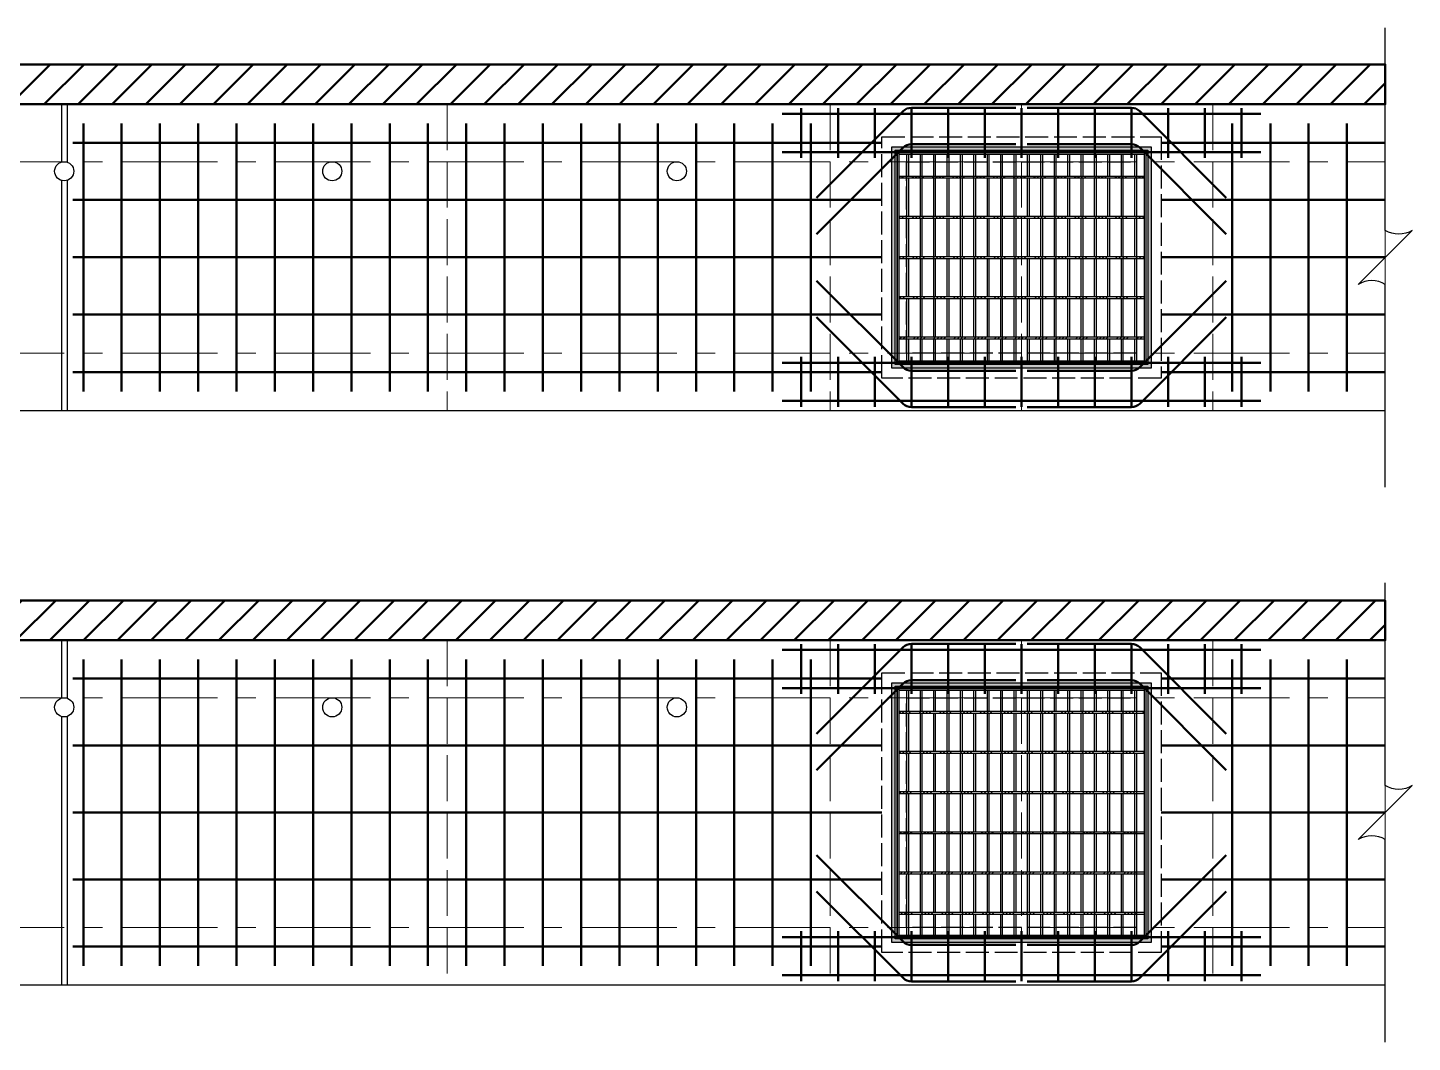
# Model space of a CAD drawing. Extents: x -4891 to 4829, y -5666 to -3242.
# Drawn here: x 1997.3 to 2358.9, y -4103.5 to -3838.5 of the extents above; entities that cross this region are included whole.
import ezdxf

# ---------------------------------------------------------------- set-up
doc = ezdxf.new("R2010")
doc.units = 0
doc.header["$MEASUREMENT"] = 0
doc.linetypes.add('ACAD_ISO02W100', pattern=[15, 12, -3])
doc.linetypes.add('CENTERX2', pattern=[4, 2.5, -0.5, 0.5, -0.5])
for name, color, linetype, lineweight in [('一、1.基本-圖框', 7, 'Continuous', 20), ('一、3.基本-變更', 1, 'Continuous', 50), ('二、1.繪圖-既有設施', 8, 'Continuous', 20), ('二、2.繪圖-施作項目', 181, 'Continuous', 30), ('二、5.繪圖-鋼筋', 60, 'Continuous', 50), ('二、6.繪圖-其他施作項目', 35, 'Continuous', 30)]:
    doc.layers.add(name, color=color, linetype=linetype, lineweight=lineweight)
doc.layers.add('一、4.基本-隱藏', color=9, linetype='ACAD_ISO02W100', lineweight=20, plot=False)
doc.layers.add('三、3.文字-註解文字', color=2, linetype='Continuous')
pattern_1 = [(45, (936.5, -3689.8314), (-2.65165, 2.65165), []), (45, (937.384, -3689.8314), (-2.65165, 2.65165), []), (45, (938.2678, -3689.8314), (-2.65165, 2.65165), []), (45, (939.1517, -3689.8314), (-2.65165, 2.65165), [])]
pattern_2 = [(45, (821.5, -3829.8314), (-2.65165, 2.65165), []), (45, (822.384, -3829.8314), (-2.65165, 2.65165), []), (45, (823.2678, -3829.8314), (-2.65165, 2.65165), []), (45, (824.1517, -3829.8314), (-2.65165, 2.65165), [])]

msp = doc.modelspace()

# ---------------------------------------------------------------- hatches: boundary and pattern name
at = {"layer": '一、3.基本-變更', "linetype": 'Continuous'}
h = msp.add_hatch(dxfattribs=at)
h.set_pattern_fill('ANSI31', color=256, scale=50)
h.paths.add_polyline_path([(2351.861, -3848.099), (1661.861, -3848.099), (1661.861, -3858.486), (2351.861, -3858.486)])
h = msp.add_hatch(dxfattribs=at)
h.set_pattern_fill('ANSI31', color=256, scale=50)
h.paths.add_polyline_path([(2351.861, -3988.099), (1661.861, -3988.099), (1661.861, -3998.486), (2351.861, -3998.486)])
at = {"layer": '二、6.繪圖-其他施作項目'}
h = msp.add_hatch(color=256, dxfattribs=at)
h.dxf.hatch_style = 1
h.paths.add_polyline_path([(2222.961, -3927.386), (2290.761, -3927.386), (2290.761, -3869.586), (2222.961, -3869.586)])
h.paths.add_polyline_path([(2223.861, -3870.486), (2289.861, -3870.486), (2289.861, -3926.486), (2223.861, -3926.486)], flags=16)
h = msp.add_hatch(dxfattribs=at)
h.set_pattern_fill('ANSI34', color=256, scale=5)
h.set_pattern_definition(pattern_1)
h.paths.add_polyline_path([(2288.861, -3877.236), (2224.861, -3877.236), (2224.861, -3877.736), (2288.861, -3877.736)])
h = msp.add_hatch(dxfattribs=at)
h.set_pattern_fill('ANSI34', color=256, scale=5)
h.set_pattern_definition(pattern_1)
h.paths.add_polyline_path([(2288.861, -3887.736), (2224.861, -3887.736), (2224.861, -3888.236), (2288.861, -3888.236)])
h = msp.add_hatch(dxfattribs=at)
h.set_pattern_fill('ANSI34', color=256, scale=5)
h.set_pattern_definition(pattern_1)
h.paths.add_polyline_path([(2288.861, -3898.236), (2224.861, -3898.236), (2224.861, -3898.736), (2288.861, -3898.736)])
h = msp.add_hatch(dxfattribs=at)
h.set_pattern_fill('ANSI34', color=256, scale=5)
h.set_pattern_definition(pattern_1)
h.paths.add_polyline_path([(2288.861, -3908.736), (2224.861, -3908.736), (2224.861, -3909.236), (2288.861, -3909.236)])
h = msp.add_hatch(dxfattribs=at)
h.set_pattern_fill('ANSI34', color=256, scale=5)
h.set_pattern_definition(pattern_1)
h.paths.add_polyline_path([(2288.861, -3919.236), (2224.861, -3919.236), (2224.861, -3919.736), (2288.861, -3919.736)])
h = msp.add_hatch(color=256, dxfattribs=at)
h.dxf.hatch_style = 1
h.paths.add_polyline_path([(2222.961, -4077.386), (2290.761, -4077.386), (2290.761, -4009.586), (2222.961, -4009.586)])
h.paths.add_polyline_path([(2223.861, -4010.486), (2289.861, -4010.486), (2289.861, -4076.486), (2223.861, -4076.486)], flags=16)
h = msp.add_hatch(dxfattribs=at)
h.set_pattern_fill('ANSI34', color=256, scale=5)
h.set_pattern_definition(pattern_2)
h.paths.add_polyline_path([(2288.861, -4016.986), (2224.861, -4016.986), (2224.861, -4017.486), (2288.861, -4017.486)])
h = msp.add_hatch(dxfattribs=at)
h.set_pattern_fill('ANSI34', color=256, scale=5)
h.set_pattern_definition(pattern_2)
h.paths.add_polyline_path([(2288.861, -4027.486), (2224.861, -4027.486), (2224.861, -4027.986), (2288.861, -4027.986)])
h = msp.add_hatch(dxfattribs=at)
h.set_pattern_fill('ANSI34', color=256, scale=5)
h.set_pattern_definition(pattern_2)
h.paths.add_polyline_path([(2288.861, -4037.986), (2224.861, -4037.986), (2224.861, -4038.486), (2288.861, -4038.486)])
h = msp.add_hatch(dxfattribs=at)
h.set_pattern_fill('ANSI34', color=256, scale=5)
h.set_pattern_definition(pattern_2)
h.paths.add_polyline_path([(2288.861, -4048.486), (2224.861, -4048.486), (2224.861, -4048.986), (2288.861, -4048.986)])
h = msp.add_hatch(dxfattribs=at)
h.set_pattern_fill('ANSI34', color=256, scale=5)
h.set_pattern_definition(pattern_2)
h.paths.add_polyline_path([(2288.861, -4058.986), (2224.861, -4058.986), (2224.861, -4059.486), (2288.861, -4059.486)])
h = msp.add_hatch(dxfattribs=at)
h.set_pattern_fill('ANSI34', color=256, scale=5)
h.set_pattern_definition(pattern_2)
h.paths.add_polyline_path([(2288.861, -4069.486), (2224.861, -4069.486), (2224.861, -4069.986), (2288.861, -4069.986)])

# ---------------------------------------------------------------- linework, layer by layer
at = {"layer": '一、1.基本-圖框', "linetype": 'Continuous'}
for points in [[(2351.861, -3848.099), (1661.861, -3848.099), (1661.861, -3938.486), (2351.861, -3938.486)], [(2351.861, -3988.099), (1661.861, -3988.099), (1661.861, -4088.486), (2351.861, -4088.486)]]:
    msp.add_lwpolyline(points, close=True, dxfattribs=at)
at = {"layer": '一、3.基本-變更', "linetype": 'Continuous'}
for points in [[(1661.861, -3858.486), (2351.861, -3858.486), (2351.861, -3848.099), (1661.861, -3848.099)], [(1661.861, -3998.486), (2351.861, -3998.486), (2351.861, -3988.099), (1661.861, -3988.099)]]:
    msp.add_lwpolyline(points, close=True, dxfattribs=at)
at = {"layer": '一、4.基本-隱藏'}
for points in [[(2106.861, -3858.486), (2106.861, -3938.486)], [(2206.861, -3858.486), (2206.861, -3938.486)], [(2256.861, -3858.486), (2256.861, -3938.486)], [(2306.861, -3858.486), (2306.861, -3938.486)], [(2106.861, -3998.486), (2106.861, -4088.486)], [(2206.861, -3998.486), (2206.861, -4088.486)], [(2256.861, -3998.486), (2256.861, -4088.486)], [(2306.861, -3998.486), (2306.861, -4088.486)]]:
    msp.add_lwpolyline(points, dxfattribs=at)
at = {"layer": '三、3.文字-註解文字'}
for points in [[(2351.861, -3958.486), (2351.861, -3905.557, 0.2828427), (2344.79, -3905.557), (2358.932, -3891.415, -0.2828427), (2351.861, -3891.415), (2351.861, -3838.486)], [(2351.861, -4103.486), (2351.861, -4050.557, 0.2828427), (2344.79, -4050.557), (2358.932, -4036.415, -0.2828427), (2351.861, -4036.415), (2351.861, -3983.486)]]:
    msp.add_lwpolyline(points, format="xyb", dxfattribs=at)
at = {"layer": '二、1.繪圖-既有設施', "linetype": 'CENTERX2', "ltscale": 10}
for points in [[(1661.861, -3873.486), (2351.861, -3873.486)], [(1661.861, -3923.486), (2351.861, -3923.486)], [(1661.861, -4013.486), (2351.861, -4013.486)], [(1661.861, -4073.486), (2351.861, -4073.486)]]:
    msp.add_lwpolyline(points, dxfattribs=at)
at = {"layer": '二、2.繪圖-施作項目', "linetype": 'Continuous'}
for points in [[(1661.861, -3858.486), (2351.861, -3858.486)], [(2006.111, -3858.486), (2006.111, -3873.601)], [(2007.611, -3858.486), (2007.611, -3873.601)], [(2006.111, -3878.371), (2006.111, -3938.486)], [(2007.611, -3878.371), (2007.611, -3938.486)], [(1661.861, -3938.486), (2351.861, -3938.486)], [(1661.861, -3998.486), (2351.861, -3998.486)], [(2006.111, -3998.486), (2006.111, -4013.601)], [(2007.611, -3998.486), (2007.611, -4013.601)], [(2006.111, -4018.371), (2006.111, -4088.486)], [(2007.611, -4018.371), (2007.611, -4088.486)], [(1661.861, -4088.486), (2351.861, -4088.486)]]:
    msp.add_lwpolyline(points, dxfattribs=at)
at = {"layer": '二、5.繪圖-鋼筋'}
for points in [[(2194.361, -3860.986), (2319.361, -3860.986)], [(2199.361, -3872.486), (2199.361, -3859.486)], [(2208.944, -3872.486), (2208.944, -3859.486)], [(2218.527, -3872.486), (2218.527, -3859.486)], [(2228.111, -3872.486), (2228.111, -3859.486)], [(2237.694, -3872.486), (2237.694, -3859.486)], [(2247.277, -3872.486), (2247.277, -3859.486)], [(2256.861, -3872.486), (2256.861, -3859.486)], [(2266.444, -3872.486), (2266.444, -3859.486)], [(2276.027, -3872.486), (2276.027, -3859.486)], [(2285.611, -3872.486), (2285.611, -3859.486)], [(2295.194, -3872.486), (2295.194, -3859.486)], [(2304.777, -3872.486), (2304.777, -3859.486)], [(2314.361, -3872.486), (2314.361, -3859.486)], [(2011.861, -3863.486), (2011.861, -3933.486)], [(2021.861, -3863.486), (2021.861, -3933.486)], [(2031.861, -3863.486), (2031.861, -3933.486)], [(2041.861, -3863.486), (2041.861, -3933.486)], [(2051.861, -3863.486), (2051.861, -3933.486)], [(2061.861, -3863.486), (2061.861, -3933.486)], [(2071.861, -3863.486), (2071.861, -3933.486)], [(2081.861, -3863.486), (2081.861, -3933.486)], [(2091.861, -3863.486), (2091.861, -3933.486)], [(2101.861, -3863.486), (2101.861, -3933.486)], [(2111.861, -3863.486), (2111.861, -3933.486)], [(2121.861, -3863.486), (2121.861, -3933.486)], [(2131.861, -3863.486), (2131.861, -3933.486)], [(2141.861, -3863.486), (2141.861, -3933.486)], [(2151.861, -3863.486), (2151.861, -3933.486)], [(2161.861, -3863.486), (2161.861, -3933.486)], [(2171.861, -3863.486), (2171.861, -3933.486)], [(2181.861, -3863.486), (2181.861, -3933.486)], [(2191.861, -3863.486), (2191.861, -3933.486)], [(2201.861, -3863.486), (2201.861, -3933.486)], [(2311.861, -3863.486), (2311.861, -3933.486)], [(2321.861, -3863.486), (2321.861, -3933.486)], [(2331.861, -3863.486), (2331.861, -3933.486)], [(2341.861, -3863.486), (2341.861, -3933.486)], [(2194.361, -3870.986), (2319.361, -3870.986)], [(2194.361, -3925.986), (2319.361, -3925.986)], [(2199.361, -3924.486), (2199.361, -3937.486)], [(2208.944, -3924.486), (2208.944, -3937.486)], [(2218.527, -3924.486), (2218.527, -3937.486)], [(2228.111, -3924.486), (2228.111, -3937.486)], [(2237.694, -3924.486), (2237.694, -3937.486)], [(2247.277, -3924.486), (2247.277, -3937.486)], [(2256.861, -3924.486), (2256.861, -3937.486)], [(2266.444, -3924.486), (2266.444, -3937.486)], [(2276.027, -3924.486), (2276.027, -3937.486)], [(2285.611, -3924.486), (2285.611, -3937.486)], [(2295.194, -3924.486), (2295.194, -3937.486)], [(2304.777, -3924.486), (2304.777, -3937.486)], [(2314.361, -3924.486), (2314.361, -3937.486)], [(2194.361, -3935.986), (2319.361, -3935.986)], [(2194.361, -4000.986), (2319.361, -4000.986)], [(2199.361, -4012.486), (2199.361, -3999.486)], [(2208.944, -4012.486), (2208.944, -3999.486)], [(2218.527, -4012.486), (2218.527, -3999.486)], [(2228.111, -4012.486), (2228.111, -3999.486)], [(2237.694, -4012.486), (2237.694, -3999.486)], [(2247.277, -4012.486), (2247.277, -3999.486)], [(2256.861, -4012.486), (2256.861, -3999.486)], [(2266.444, -4012.486), (2266.444, -3999.486)], [(2276.027, -4012.486), (2276.027, -3999.486)], [(2285.611, -4012.486), (2285.611, -3999.486)], [(2295.194, -4012.486), (2295.194, -3999.486)], [(2304.777, -4012.486), (2304.777, -3999.486)], [(2314.361, -4012.486), (2314.361, -3999.486)], [(2011.861, -4003.486), (2011.861, -4083.486)], [(2021.861, -4003.486), (2021.861, -4083.486)], [(2031.861, -4003.486), (2031.861, -4083.486)], [(2041.861, -4003.486), (2041.861, -4083.486)], [(2051.861, -4003.486), (2051.861, -4083.486)], [(2061.861, -4003.486), (2061.861, -4083.486)], [(2071.861, -4003.486), (2071.861, -4083.486)], [(2081.861, -4003.486), (2081.861, -4083.486)], [(2091.861, -4003.486), (2091.861, -4083.486)], [(2101.861, -4003.486), (2101.861, -4083.486)], [(2111.861, -4003.486), (2111.861, -4083.486)], [(2121.861, -4003.486), (2121.861, -4083.486)], [(2131.861, -4003.486), (2131.861, -4083.486)], [(2141.861, -4003.486), (2141.861, -4083.486)], [(2151.861, -4003.486), (2151.861, -4083.486)], [(2161.861, -4003.486), (2161.861, -4083.486)], [(2171.861, -4003.486), (2171.861, -4083.486)], [(2181.861, -4003.486), (2181.861, -4083.486)], [(2191.861, -4003.486), (2191.861, -4083.486)], [(2201.861, -4003.486), (2201.861, -4083.486)], [(2311.861, -4003.486), (2311.861, -4083.486)], [(2321.861, -4003.486), (2321.861, -4083.486)], [(2331.861, -4003.486), (2331.861, -4083.486)], [(2341.861, -4003.486), (2341.861, -4083.486)], [(2194.361, -4010.986), (2319.361, -4010.986)], [(2199.361, -4074.486), (2199.361, -4087.486)], [(2208.944, -4074.486), (2208.944, -4087.486)], [(2218.527, -4074.486), (2218.527, -4087.486)], [(2228.111, -4074.486), (2228.111, -4087.486)], [(2237.694, -4074.486), (2237.694, -4087.486)], [(2247.277, -4074.486), (2247.277, -4087.486)], [(2256.861, -4074.486), (2256.861, -4087.486)], [(2266.444, -4074.486), (2266.444, -4087.486)], [(2276.027, -4074.486), (2276.027, -4087.486)], [(2285.611, -4074.486), (2285.611, -4087.486)], [(2295.194, -4074.486), (2295.194, -4087.486)], [(2304.777, -4074.486), (2304.777, -4087.486)], [(2314.361, -4074.486), (2314.361, -4087.486)], [(2194.361, -4075.986), (2319.361, -4075.986)], [(2194.361, -4085.986), (2319.361, -4085.986)]]:
    msp.add_lwpolyline(points, dxfattribs=at)
for points in [[(2255.361, -3859.406), (2228.103, -3859.406, 0.1989124), (2225.982, -3860.284), (2203.361, -3882.906)], [(2258.361, -3859.406), (2285.618, -3859.406, -0.1989124), (2287.739, -3860.284), (2310.361, -3882.906)], [(2255.361, -3868.906), (2228.103, -3868.906, 0.1989124), (2225.982, -3869.784), (2203.361, -3892.406)], [(2258.361, -3868.906), (2285.618, -3868.906, -0.1989124), (2287.739, -3869.784), (2310.361, -3892.406)], [(2255.361, -3928.066), (2228.103, -3928.066, -0.1989124), (2225.982, -3927.187), (2203.361, -3904.566)], [(2258.361, -3928.066), (2285.618, -3928.066, 0.1989124), (2287.739, -3927.187), (2310.361, -3904.566)], [(2255.361, -3937.566), (2228.103, -3937.566, -0.1989124), (2225.982, -3936.687), (2203.361, -3914.066)], [(2258.361, -3937.566), (2285.618, -3937.566, 0.1989124), (2287.739, -3936.687), (2310.361, -3914.066)], [(2255.361, -3999.406), (2228.103, -3999.406, 0.1989124), (2225.982, -4000.284), (2203.361, -4022.906)], [(2258.361, -3999.406), (2285.618, -3999.406, -0.1989124), (2287.739, -4000.284), (2310.361, -4022.906)], [(2255.361, -4008.906), (2228.103, -4008.906, 0.1989124), (2225.982, -4009.784), (2203.361, -4032.406)], [(2258.361, -4008.906), (2285.618, -4008.906, -0.1989124), (2287.739, -4009.784), (2310.361, -4032.406)], [(2255.361, -4078.066), (2228.103, -4078.066, -0.1989124), (2225.982, -4077.187), (2203.361, -4054.566)], [(2258.361, -4078.066), (2285.618, -4078.066, 0.1989124), (2287.739, -4077.187), (2310.361, -4054.566)], [(2255.361, -4087.566), (2228.103, -4087.566, -0.1989124), (2225.982, -4086.687), (2203.361, -4064.066)], [(2258.361, -4087.566), (2285.618, -4087.566, 0.1989124), (2287.739, -4086.687), (2310.361, -4064.066)]]:
    msp.add_lwpolyline(points, format="xyb", dxfattribs=at)
at = {"layer": '二、5.繪圖-鋼筋', "linetype": 'Continuous'}
for points in [[(2009.111, -3868.523), (2220.361, -3868.523)], [(2293.361, -3868.523), (2351.861, -3868.523)], [(2009.111, -3883.486), (2220.361, -3883.486)], [(2293.361, -3883.486), (2351.861, -3883.486)], [(2009.111, -3898.448), (2220.361, -3898.448)], [(2293.361, -3898.448), (2351.861, -3898.448)], [(2009.111, -3913.411), (2220.361, -3913.411)], [(2293.361, -3913.411), (2351.861, -3913.411)], [(2009.111, -3928.448), (2220.361, -3928.448)], [(2293.361, -3928.448), (2351.861, -3928.448)], [(2009.111, -4008.486), (2220.361, -4008.486)], [(2293.361, -4008.486), (2351.861, -4008.486)], [(2009.111, -4025.986), (2220.361, -4025.986)], [(2293.361, -4025.986), (2351.861, -4025.986)], [(2009.111, -4043.486), (2220.361, -4043.486)], [(2293.361, -4043.486), (2351.861, -4043.486)], [(2009.111, -4060.986), (2220.361, -4060.986)], [(2293.361, -4060.986), (2351.861, -4060.986)], [(2009.111, -4078.486), (2220.361, -4078.486)], [(2293.361, -4078.486), (2351.861, -4078.486)]]:
    msp.add_lwpolyline(points, dxfattribs=at)
at = {"layer": '二、6.繪圖-其他施作項目', "linetype": 'ACAD_ISO02W100', "ltscale": 0.5}
for points in [[(2220.361, -3866.986), (2293.361, -3866.986), (2293.361, -3929.986), (2220.361, -3929.986)], [(2226.861, -3873.486), (2286.861, -3873.486), (2286.861, -3923.486), (2226.861, -3923.486)], [(2220.361, -4006.986), (2293.361, -4006.986), (2293.361, -4079.986), (2220.361, -4079.986)], [(2226.861, -4013.486), (2286.861, -4013.486), (2286.861, -4073.486), (2226.861, -4073.486)]]:
    msp.add_lwpolyline(points, close=True, dxfattribs=at)
at = {"layer": '二、6.繪圖-其他施作項目'}
for points in [[(2222.961, -3869.586), (2290.761, -3869.586), (2290.761, -3927.386), (2222.961, -3927.386)], [(2223.861, -3870.486), (2289.861, -3870.486), (2289.861, -3926.486), (2223.861, -3926.486)], [(2224.361, -3870.986), (2289.361, -3870.986), (2289.361, -3925.986), (2224.361, -3925.986)], [(2222.961, -4009.586), (2290.761, -4009.586), (2290.761, -4077.386), (2222.961, -4077.386)], [(2223.861, -4010.486), (2289.861, -4010.486), (2289.861, -4076.486), (2223.861, -4076.486)], [(2224.361, -4010.986), (2289.361, -4010.986), (2289.361, -4075.986), (2224.361, -4075.986)]]:
    msp.add_lwpolyline(points, close=True, dxfattribs=at)
for points in [[(2224.361, -3870.986), (2289.361, -3870.986)], [(2224.361, -3870.986), (2224.361, -3925.986)], [(2224.861, -3870.986), (2224.861, -3925.986)], [(2224.861, -3871.486), (2288.861, -3871.486)], [(2226.861, -3871.486), (2226.861, -3877.236)], [(2227.361, -3871.486), (2227.361, -3877.236)], [(2230.361, -3871.486), (2230.361, -3877.236)], [(2230.861, -3871.486), (2230.861, -3877.236)], [(2233.861, -3871.486), (2233.861, -3877.236)], [(2234.361, -3871.486), (2234.361, -3877.236)], [(2237.361, -3871.486), (2237.361, -3877.236)], [(2237.861, -3871.486), (2237.861, -3877.236)], [(2240.861, -3871.486), (2240.861, -3877.236)], [(2241.361, -3871.486), (2241.361, -3877.236)], [(2244.361, -3871.486), (2244.361, -3877.236)], [(2244.861, -3871.486), (2244.861, -3877.236)], [(2247.861, -3871.486), (2247.861, -3877.236)], [(2248.361, -3871.486), (2248.361, -3877.236)], [(2251.361, -3871.486), (2251.361, -3877.236)], [(2251.861, -3871.486), (2251.861, -3877.236)], [(2254.861, -3871.486), (2254.861, -3877.236)], [(2255.361, -3871.486), (2255.361, -3877.236)], [(2258.361, -3871.486), (2258.361, -3877.236)], [(2258.861, -3871.486), (2258.861, -3877.236)], [(2261.861, -3871.486), (2261.861, -3877.236)], [(2262.361, -3871.486), (2262.361, -3877.236)], [(2265.361, -3871.486), (2265.361, -3877.236)], [(2265.861, -3871.486), (2265.861, -3877.236)], [(2268.861, -3871.486), (2268.861, -3877.236)], [(2269.361, -3871.486), (2269.361, -3877.236)], [(2272.361, -3871.486), (2272.361, -3877.236)], [(2272.861, -3871.486), (2272.861, -3877.236)], [(2275.861, -3871.486), (2275.861, -3877.236)], [(2276.361, -3871.486), (2276.361, -3877.236)], [(2279.361, -3871.486), (2279.361, -3877.236)], [(2279.861, -3871.486), (2279.861, -3877.236)], [(2282.861, -3871.486), (2282.861, -3877.236)], [(2283.361, -3871.486), (2283.361, -3877.236)], [(2286.361, -3871.486), (2286.361, -3877.236)], [(2286.861, -3871.486), (2286.861, -3877.236)], [(2288.861, -3870.986), (2288.861, -3925.986)], [(2289.361, -3870.986), (2289.361, -3925.986)], [(2224.861, -3877.236), (2288.861, -3877.236)], [(2224.861, -3877.736), (2288.861, -3877.736)], [(2226.861, -3877.736), (2226.861, -3887.736)], [(2227.361, -3877.736), (2227.361, -3887.736)], [(2230.361, -3877.736), (2230.361, -3887.736)], [(2230.861, -3877.736), (2230.861, -3887.736)], [(2233.861, -3877.736), (2233.861, -3887.736)], [(2234.361, -3877.736), (2234.361, -3887.736)], [(2237.361, -3877.736), (2237.361, -3887.736)], [(2237.861, -3877.736), (2237.861, -3887.736)], [(2240.861, -3877.736), (2240.861, -3887.736)], [(2241.361, -3877.736), (2241.361, -3887.736)], [(2244.361, -3877.736), (2244.361, -3887.736)], [(2244.861, -3877.736), (2244.861, -3887.736)], [(2247.861, -3877.736), (2247.861, -3887.736)], [(2248.361, -3877.736), (2248.361, -3887.736)], [(2251.361, -3877.736), (2251.361, -3887.736)], [(2251.861, -3877.736), (2251.861, -3887.736)], [(2254.861, -3877.736), (2254.861, -3887.736)], [(2255.361, -3877.736), (2255.361, -3887.736)], [(2258.361, -3877.736), (2258.361, -3887.736)], [(2258.861, -3877.736), (2258.861, -3887.736)], [(2261.861, -3877.736), (2261.861, -3887.736)], [(2262.361, -3877.736), (2262.361, -3887.736)], [(2265.361, -3877.736), (2265.361, -3887.736)], [(2265.861, -3877.736), (2265.861, -3887.736)], [(2268.861, -3877.736), (2268.861, -3887.736)], [(2269.361, -3877.736), (2269.361, -3887.736)], [(2272.361, -3877.736), (2272.361, -3887.736)], [(2272.861, -3877.736), (2272.861, -3887.736)], [(2275.861, -3877.736), (2275.861, -3887.736)], [(2276.361, -3877.736), (2276.361, -3887.736)], [(2279.361, -3877.736), (2279.361, -3887.736)], [(2279.861, -3877.736), (2279.861, -3887.736)], [(2282.861, -3877.736), (2282.861, -3887.736)], [(2283.361, -3877.736), (2283.361, -3887.736)], [(2286.361, -3877.736), (2286.361, -3887.736)], [(2286.861, -3877.736), (2286.861, -3887.736)], [(2224.861, -3887.736), (2288.861, -3887.736)], [(2224.861, -3888.236), (2288.861, -3888.236)], [(2226.861, -3888.236), (2226.861, -3898.236)], [(2227.361, -3888.236), (2227.361, -3898.236)], [(2230.361, -3888.236), (2230.361, -3898.236)], [(2230.861, -3888.236), (2230.861, -3898.236)], [(2233.861, -3888.236), (2233.861, -3898.236)], [(2234.361, -3888.236), (2234.361, -3898.236)], [(2237.361, -3888.236), (2237.361, -3898.236)], [(2237.861, -3888.236), (2237.861, -3898.236)], [(2240.861, -3888.236), (2240.861, -3898.236)], [(2241.361, -3888.236), (2241.361, -3898.236)], [(2244.361, -3888.236), (2244.361, -3898.236)], [(2244.861, -3888.236), (2244.861, -3898.236)], [(2247.861, -3888.236), (2247.861, -3898.236)], [(2248.361, -3888.236), (2248.361, -3898.236)], [(2251.361, -3888.236), (2251.361, -3898.236)], [(2251.861, -3888.236), (2251.861, -3898.236)], [(2254.861, -3888.236), (2254.861, -3898.236)], [(2255.361, -3888.236), (2255.361, -3898.236)], [(2258.361, -3888.236), (2258.361, -3898.236)], [(2258.861, -3888.236), (2258.861, -3898.236)], [(2261.861, -3888.236), (2261.861, -3898.236)], [(2262.361, -3888.236), (2262.361, -3898.236)], [(2265.361, -3888.236), (2265.361, -3898.236)], [(2265.861, -3888.236), (2265.861, -3898.236)], [(2268.861, -3888.236), (2268.861, -3898.236)], [(2269.361, -3888.236), (2269.361, -3898.236)], [(2272.361, -3888.236), (2272.361, -3898.236)], [(2272.861, -3888.236), (2272.861, -3898.236)], [(2275.861, -3888.236), (2275.861, -3898.236)], [(2276.361, -3888.236), (2276.361, -3898.236)], [(2279.361, -3888.236), (2279.361, -3898.236)], [(2279.861, -3888.236), (2279.861, -3898.236)], [(2282.861, -3888.236), (2282.861, -3898.236)], [(2283.361, -3888.236), (2283.361, -3898.236)], [(2286.361, -3888.236), (2286.361, -3898.236)], [(2286.861, -3888.236), (2286.861, -3898.236)], [(2224.861, -3898.236), (2288.861, -3898.236)], [(2224.861, -3898.736), (2288.861, -3898.736)], [(2226.861, -3898.736), (2226.861, -3908.736)], [(2227.361, -3898.736), (2227.361, -3908.736)], [(2230.361, -3898.736), (2230.361, -3908.736)], [(2230.861, -3898.736), (2230.861, -3908.736)], [(2233.861, -3898.736), (2233.861, -3908.736)], [(2234.361, -3898.736), (2234.361, -3908.736)], [(2237.361, -3898.736), (2237.361, -3908.736)], [(2237.861, -3898.736), (2237.861, -3908.736)], [(2240.861, -3898.736), (2240.861, -3908.736)], [(2241.361, -3898.736), (2241.361, -3908.736)], [(2244.361, -3898.736), (2244.361, -3908.736)], [(2244.861, -3898.736), (2244.861, -3908.736)], [(2247.861, -3898.736), (2247.861, -3908.736)], [(2248.361, -3898.736), (2248.361, -3908.736)], [(2251.361, -3898.736), (2251.361, -3908.736)], [(2251.861, -3898.736), (2251.861, -3908.736)], [(2254.861, -3898.736), (2254.861, -3908.736)], [(2255.361, -3898.736), (2255.361, -3908.736)], [(2258.361, -3898.736), (2258.361, -3908.736)], [(2258.861, -3898.736), (2258.861, -3908.736)], [(2261.861, -3898.736), (2261.861, -3908.736)], [(2262.361, -3898.736), (2262.361, -3908.736)], [(2265.361, -3898.736), (2265.361, -3908.736)], [(2265.861, -3898.736), (2265.861, -3908.736)], [(2268.861, -3898.736), (2268.861, -3908.736)], [(2269.361, -3898.736), (2269.361, -3908.736)], [(2272.361, -3898.736), (2272.361, -3908.736)], [(2272.861, -3898.736), (2272.861, -3908.736)], [(2275.861, -3898.736), (2275.861, -3908.736)], [(2276.361, -3898.736), (2276.361, -3908.736)], [(2279.361, -3898.736), (2279.361, -3908.736)], [(2279.861, -3898.736), (2279.861, -3908.736)], [(2282.861, -3898.736), (2282.861, -3908.736)], [(2283.361, -3898.736), (2283.361, -3908.736)], [(2286.361, -3898.736), (2286.361, -3908.736)], [(2286.861, -3898.736), (2286.861, -3908.736)], [(2224.861, -3908.736), (2288.861, -3908.736)], [(2224.861, -3909.236), (2288.861, -3909.236)], [(2226.861, -3909.236), (2226.861, -3919.236)], [(2227.361, -3909.236), (2227.361, -3919.236)], [(2230.361, -3909.236), (2230.361, -3919.236)], [(2230.861, -3909.236), (2230.861, -3919.236)], [(2233.861, -3909.236), (2233.861, -3919.236)], [(2234.361, -3909.236), (2234.361, -3919.236)], [(2237.361, -3909.236), (2237.361, -3919.236)], [(2237.861, -3909.236), (2237.861, -3919.236)], [(2240.861, -3909.236), (2240.861, -3919.236)], [(2241.361, -3909.236), (2241.361, -3919.236)], [(2244.361, -3909.236), (2244.361, -3919.236)], [(2244.861, -3909.236), (2244.861, -3919.236)], [(2247.861, -3909.236), (2247.861, -3919.236)], [(2248.361, -3909.236), (2248.361, -3919.236)], [(2251.361, -3909.236), (2251.361, -3919.236)], [(2251.861, -3909.236), (2251.861, -3919.236)], [(2254.861, -3909.236), (2254.861, -3919.236)], [(2255.361, -3909.236), (2255.361, -3919.236)], [(2258.361, -3909.236), (2258.361, -3919.236)], [(2258.861, -3909.236), (2258.861, -3919.236)], [(2261.861, -3909.236), (2261.861, -3919.236)], [(2262.361, -3909.236), (2262.361, -3919.236)], [(2265.361, -3909.236), (2265.361, -3919.236)], [(2265.861, -3909.236), (2265.861, -3919.236)], [(2268.861, -3909.236), (2268.861, -3919.236)], [(2269.361, -3909.236), (2269.361, -3919.236)], [(2272.361, -3909.236), (2272.361, -3919.236)], [(2272.861, -3909.236), (2272.861, -3919.236)], [(2275.861, -3909.236), (2275.861, -3919.236)], [(2276.361, -3909.236), (2276.361, -3919.236)], [(2279.361, -3909.236), (2279.361, -3919.236)], [(2279.861, -3909.236), (2279.861, -3919.236)], [(2282.861, -3909.236), (2282.861, -3919.236)], [(2283.361, -3909.236), (2283.361, -3919.236)], [(2286.361, -3909.236), (2286.361, -3919.236)], [(2286.861, -3909.236), (2286.861, -3919.236)], [(2224.861, -3919.236), (2288.861, -3919.236)], [(2224.861, -3919.736), (2288.861, -3919.736)], [(2226.861, -3919.736), (2226.861, -3925.486)], [(2227.361, -3919.736), (2227.361, -3925.486)], [(2230.361, -3919.736), (2230.361, -3925.486)], [(2230.861, -3919.736), (2230.861, -3925.486)], [(2233.861, -3919.736), (2233.861, -3925.486)], [(2234.361, -3919.736), (2234.361, -3925.486)], [(2237.361, -3919.736), (2237.361, -3925.486)], [(2237.861, -3919.736), (2237.861, -3925.486)], [(2240.861, -3919.736), (2240.861, -3925.486)], [(2241.361, -3919.736), (2241.361, -3925.486)], [(2244.361, -3919.736), (2244.361, -3925.486)], [(2244.861, -3919.736), (2244.861, -3925.486)], [(2247.861, -3919.736), (2247.861, -3925.486)], [(2248.361, -3919.736), (2248.361, -3925.486)], [(2251.361, -3919.736), (2251.361, -3925.486)], [(2251.861, -3919.736), (2251.861, -3925.486)], [(2254.861, -3919.736), (2254.861, -3925.486)], [(2255.361, -3919.736), (2255.361, -3925.486)], [(2258.361, -3919.736), (2258.361, -3925.486)], [(2258.861, -3919.736), (2258.861, -3925.486)], [(2261.861, -3919.736), (2261.861, -3925.486)], [(2262.361, -3919.736), (2262.361, -3925.486)], [(2265.361, -3919.736), (2265.361, -3925.486)], [(2265.861, -3919.736), (2265.861, -3925.486)], [(2268.861, -3919.736), (2268.861, -3925.486)], [(2269.361, -3919.736), (2269.361, -3925.486)], [(2272.361, -3919.736), (2272.361, -3925.486)], [(2272.861, -3919.736), (2272.861, -3925.486)], [(2275.861, -3919.736), (2275.861, -3925.486)], [(2276.361, -3919.736), (2276.361, -3925.486)], [(2279.361, -3919.736), (2279.361, -3925.486)], [(2279.861, -3919.736), (2279.861, -3925.486)], [(2282.861, -3919.736), (2282.861, -3925.486)], [(2283.361, -3919.736), (2283.361, -3925.486)], [(2286.361, -3919.736), (2286.361, -3925.486)], [(2286.861, -3919.736), (2286.861, -3925.486)], [(2224.361, -3925.986), (2289.361, -3925.986)], [(2224.861, -3925.486), (2288.861, -3925.486)], [(2224.361, -4010.986), (2289.361, -4010.986)], [(2224.361, -4010.986), (2224.361, -4075.986)], [(2224.861, -4010.986), (2224.861, -4075.986)], [(2224.861, -4011.486), (2288.861, -4011.486)], [(2226.861, -4011.486), (2226.861, -4016.986)], [(2227.361, -4011.486), (2227.361, -4016.986)], [(2230.361, -4011.486), (2230.361, -4016.986)], [(2230.861, -4011.486), (2230.861, -4016.986)], [(2233.861, -4011.486), (2233.861, -4016.986)], [(2234.361, -4011.486), (2234.361, -4016.986)], [(2237.361, -4011.486), (2237.361, -4016.986)], [(2237.861, -4011.486), (2237.861, -4016.986)], [(2240.861, -4011.486), (2240.861, -4016.986)], [(2241.361, -4011.486), (2241.361, -4016.986)], [(2244.361, -4011.486), (2244.361, -4016.986)], [(2244.861, -4011.486), (2244.861, -4016.986)], [(2247.861, -4011.486), (2247.861, -4016.986)], [(2248.361, -4011.486), (2248.361, -4016.986)], [(2251.361, -4011.486), (2251.361, -4016.986)], [(2251.861, -4011.486), (2251.861, -4016.986)], [(2254.861, -4011.486), (2254.861, -4016.986)], [(2255.361, -4011.486), (2255.361, -4016.986)], [(2258.361, -4011.486), (2258.361, -4016.986)], [(2258.861, -4011.486), (2258.861, -4016.986)], [(2261.861, -4011.486), (2261.861, -4016.986)], [(2262.361, -4011.486), (2262.361, -4016.986)], [(2265.361, -4011.486), (2265.361, -4016.986)], [(2265.861, -4011.486), (2265.861, -4016.986)], [(2268.861, -4011.486), (2268.861, -4016.986)], [(2269.361, -4011.486), (2269.361, -4016.986)], [(2272.361, -4011.486), (2272.361, -4016.986)], [(2272.861, -4011.486), (2272.861, -4016.986)], [(2275.861, -4011.486), (2275.861, -4016.986)], [(2276.361, -4011.486), (2276.361, -4016.986)], [(2279.361, -4011.486), (2279.361, -4016.986)], [(2279.861, -4011.486), (2279.861, -4016.986)], [(2282.861, -4011.486), (2282.861, -4016.986)], [(2283.361, -4011.486), (2283.361, -4016.986)], [(2286.361, -4011.486), (2286.361, -4016.986)], [(2286.861, -4011.486), (2286.861, -4016.986)], [(2288.861, -4010.986), (2288.861, -4075.986)], [(2289.361, -4010.986), (2289.361, -4075.986)], [(2224.861, -4016.986), (2288.861, -4016.986)], [(2224.861, -4017.486), (2288.861, -4017.486)], [(2226.861, -4017.486), (2226.861, -4027.486)], [(2227.361, -4017.486), (2227.361, -4027.486)], [(2230.361, -4017.486), (2230.361, -4027.486)], [(2230.861, -4017.486), (2230.861, -4027.486)], [(2233.861, -4017.486), (2233.861, -4027.486)], [(2234.361, -4017.486), (2234.361, -4027.486)], [(2237.361, -4017.486), (2237.361, -4027.486)], [(2237.861, -4017.486), (2237.861, -4027.486)], [(2240.861, -4017.486), (2240.861, -4027.486)], [(2241.361, -4017.486), (2241.361, -4027.486)], [(2244.361, -4017.486), (2244.361, -4027.486)], [(2244.861, -4017.486), (2244.861, -4027.486)], [(2247.861, -4017.486), (2247.861, -4027.486)], [(2248.361, -4017.486), (2248.361, -4027.486)], [(2251.361, -4017.486), (2251.361, -4027.486)], [(2251.861, -4017.486), (2251.861, -4027.486)], [(2254.861, -4017.486), (2254.861, -4027.486)], [(2255.361, -4017.486), (2255.361, -4027.486)], [(2258.361, -4017.486), (2258.361, -4027.486)], [(2258.861, -4017.486), (2258.861, -4027.486)], [(2261.861, -4017.486), (2261.861, -4027.486)], [(2262.361, -4017.486), (2262.361, -4027.486)], [(2265.361, -4017.486), (2265.361, -4027.486)], [(2265.861, -4017.486), (2265.861, -4027.486)], [(2268.861, -4017.486), (2268.861, -4027.486)], [(2269.361, -4017.486), (2269.361, -4027.486)], [(2272.361, -4017.486), (2272.361, -4027.486)], [(2272.861, -4017.486), (2272.861, -4027.486)], [(2275.861, -4017.486), (2275.861, -4027.486)], [(2276.361, -4017.486), (2276.361, -4027.486)], [(2279.361, -4017.486), (2279.361, -4027.486)], [(2279.861, -4017.486), (2279.861, -4027.486)], [(2282.861, -4017.486), (2282.861, -4027.486)], [(2283.361, -4017.486), (2283.361, -4027.486)], [(2286.361, -4017.486), (2286.361, -4027.486)], [(2286.861, -4017.486), (2286.861, -4027.486)], [(2224.861, -4027.486), (2288.861, -4027.486)], [(2224.861, -4027.986), (2288.861, -4027.986)], [(2226.861, -4027.986), (2226.861, -4037.986)], [(2227.361, -4027.986), (2227.361, -4037.986)], [(2230.361, -4027.986), (2230.361, -4037.986)], [(2230.861, -4027.986), (2230.861, -4037.986)], [(2233.861, -4027.986), (2233.861, -4037.986)], [(2234.361, -4027.986), (2234.361, -4037.986)], [(2237.361, -4027.986), (2237.361, -4037.986)], [(2237.861, -4027.986), (2237.861, -4037.986)], [(2240.861, -4027.986), (2240.861, -4037.986)], [(2241.361, -4027.986), (2241.361, -4037.986)], [(2244.361, -4027.986), (2244.361, -4037.986)], [(2244.861, -4027.986), (2244.861, -4037.986)], [(2247.861, -4027.986), (2247.861, -4037.986)], [(2248.361, -4027.986), (2248.361, -4037.986)], [(2251.361, -4027.986), (2251.361, -4037.986)], [(2251.861, -4027.986), (2251.861, -4037.986)], [(2254.861, -4027.986), (2254.861, -4037.986)], [(2255.361, -4027.986), (2255.361, -4037.986)], [(2258.361, -4027.986), (2258.361, -4037.986)], [(2258.861, -4027.986), (2258.861, -4037.986)], [(2261.861, -4027.986), (2261.861, -4037.986)], [(2262.361, -4027.986), (2262.361, -4037.986)], [(2265.361, -4027.986), (2265.361, -4037.986)], [(2265.861, -4027.986), (2265.861, -4037.986)], [(2268.861, -4027.986), (2268.861, -4037.986)], [(2269.361, -4027.986), (2269.361, -4037.986)], [(2272.361, -4027.986), (2272.361, -4037.986)], [(2272.861, -4027.986), (2272.861, -4037.986)], [(2275.861, -4027.986), (2275.861, -4037.986)], [(2276.361, -4027.986), (2276.361, -4037.986)], [(2279.361, -4027.986), (2279.361, -4037.986)], [(2279.861, -4027.986), (2279.861, -4037.986)], [(2282.861, -4027.986), (2282.861, -4037.986)], [(2283.361, -4027.986), (2283.361, -4037.986)], [(2286.361, -4027.986), (2286.361, -4037.986)], [(2286.861, -4027.986), (2286.861, -4037.986)], [(2224.861, -4037.986), (2288.861, -4037.986)], [(2224.861, -4038.486), (2288.861, -4038.486)], [(2226.861, -4038.486), (2226.861, -4048.486)], [(2227.361, -4038.486), (2227.361, -4048.486)], [(2230.361, -4038.486), (2230.361, -4048.486)], [(2230.861, -4038.486), (2230.861, -4048.486)], [(2233.861, -4038.486), (2233.861, -4048.486)], [(2234.361, -4038.486), (2234.361, -4048.486)], [(2237.361, -4038.486), (2237.361, -4048.486)], [(2237.861, -4038.486), (2237.861, -4048.486)], [(2240.861, -4038.486), (2240.861, -4048.486)], [(2241.361, -4038.486), (2241.361, -4048.486)], [(2244.361, -4038.486), (2244.361, -4048.486)], [(2244.861, -4038.486), (2244.861, -4048.486)], [(2247.861, -4038.486), (2247.861, -4048.486)], [(2248.361, -4038.486), (2248.361, -4048.486)], [(2251.361, -4038.486), (2251.361, -4048.486)], [(2251.861, -4038.486), (2251.861, -4048.486)], [(2254.861, -4038.486), (2254.861, -4048.486)], [(2255.361, -4038.486), (2255.361, -4048.486)], [(2258.361, -4038.486), (2258.361, -4048.486)], [(2258.861, -4038.486), (2258.861, -4048.486)], [(2261.861, -4038.486), (2261.861, -4048.486)], [(2262.361, -4038.486), (2262.361, -4048.486)], [(2265.361, -4038.486), (2265.361, -4048.486)], [(2265.861, -4038.486), (2265.861, -4048.486)], [(2268.861, -4038.486), (2268.861, -4048.486)], [(2269.361, -4038.486), (2269.361, -4048.486)], [(2272.361, -4038.486), (2272.361, -4048.486)], [(2272.861, -4038.486), (2272.861, -4048.486)], [(2275.861, -4038.486), (2275.861, -4048.486)], [(2276.361, -4038.486), (2276.361, -4048.486)], [(2279.361, -4038.486), (2279.361, -4048.486)], [(2279.861, -4038.486), (2279.861, -4048.486)], [(2282.861, -4038.486), (2282.861, -4048.486)], [(2283.361, -4038.486), (2283.361, -4048.486)], [(2286.361, -4038.486), (2286.361, -4048.486)], [(2286.861, -4038.486), (2286.861, -4048.486)], [(2224.861, -4048.486), (2288.861, -4048.486)], [(2224.861, -4048.986), (2288.861, -4048.986)], [(2226.861, -4048.986), (2226.861, -4058.986)], [(2227.361, -4048.986), (2227.361, -4058.986)], [(2230.361, -4048.986), (2230.361, -4058.986)], [(2230.861, -4048.986), (2230.861, -4058.986)], [(2233.861, -4048.986), (2233.861, -4058.986)], [(2234.361, -4048.986), (2234.361, -4058.986)], [(2237.361, -4048.986), (2237.361, -4058.986)], [(2237.861, -4048.986), (2237.861, -4058.986)], [(2240.861, -4048.986), (2240.861, -4058.986)], [(2241.361, -4048.986), (2241.361, -4058.986)], [(2244.361, -4048.986), (2244.361, -4058.986)], [(2244.861, -4048.986), (2244.861, -4058.986)], [(2247.861, -4048.986), (2247.861, -4058.986)], [(2248.361, -4048.986), (2248.361, -4058.986)], [(2251.361, -4048.986), (2251.361, -4058.986)], [(2251.861, -4048.986), (2251.861, -4058.986)], [(2254.861, -4048.986), (2254.861, -4058.986)], [(2255.361, -4048.986), (2255.361, -4058.986)], [(2258.361, -4048.986), (2258.361, -4058.986)], [(2258.861, -4048.986), (2258.861, -4058.986)], [(2261.861, -4048.986), (2261.861, -4058.986)], [(2262.361, -4048.986), (2262.361, -4058.986)], [(2265.361, -4048.986), (2265.361, -4058.986)], [(2265.861, -4048.986), (2265.861, -4058.986)], [(2268.861, -4048.986), (2268.861, -4058.986)], [(2269.361, -4048.986), (2269.361, -4058.986)], [(2272.361, -4048.986), (2272.361, -4058.986)], [(2272.861, -4048.986), (2272.861, -4058.986)], [(2275.861, -4048.986), (2275.861, -4058.986)], [(2276.361, -4048.986), (2276.361, -4058.986)], [(2279.361, -4048.986), (2279.361, -4058.986)], [(2279.861, -4048.986), (2279.861, -4058.986)], [(2282.861, -4048.986), (2282.861, -4058.986)], [(2283.361, -4048.986), (2283.361, -4058.986)], [(2286.361, -4048.986), (2286.361, -4058.986)], [(2286.861, -4048.986), (2286.861, -4058.986)], [(2224.861, -4058.986), (2288.861, -4058.986)], [(2224.861, -4059.486), (2288.861, -4059.486)], [(2226.861, -4059.486), (2226.861, -4069.486)], [(2227.361, -4059.486), (2227.361, -4069.486)], [(2230.361, -4059.486), (2230.361, -4069.486)], [(2230.861, -4059.486), (2230.861, -4069.486)], [(2233.861, -4059.486), (2233.861, -4069.486)], [(2234.361, -4059.486), (2234.361, -4069.486)], [(2237.361, -4059.486), (2237.361, -4069.486)], [(2237.861, -4059.486), (2237.861, -4069.486)], [(2240.861, -4059.486), (2240.861, -4069.486)], [(2241.361, -4059.486), (2241.361, -4069.486)], [(2244.361, -4059.486), (2244.361, -4069.486)], [(2244.861, -4059.486), (2244.861, -4069.486)], [(2247.861, -4059.486), (2247.861, -4069.486)], [(2248.361, -4059.486), (2248.361, -4069.486)], [(2251.361, -4059.486), (2251.361, -4069.486)], [(2251.861, -4059.486), (2251.861, -4069.486)], [(2254.861, -4059.486), (2254.861, -4069.486)], [(2255.361, -4059.486), (2255.361, -4069.486)], [(2258.361, -4059.486), (2258.361, -4069.486)], [(2258.861, -4059.486), (2258.861, -4069.486)], [(2261.861, -4059.486), (2261.861, -4069.486)], [(2262.361, -4059.486), (2262.361, -4069.486)], [(2265.361, -4059.486), (2265.361, -4069.486)], [(2265.861, -4059.486), (2265.861, -4069.486)], [(2268.861, -4059.486), (2268.861, -4069.486)], [(2269.361, -4059.486), (2269.361, -4069.486)], [(2272.361, -4059.486), (2272.361, -4069.486)], [(2272.861, -4059.486), (2272.861, -4069.486)], [(2275.861, -4059.486), (2275.861, -4069.486)], [(2276.361, -4059.486), (2276.361, -4069.486)], [(2279.361, -4059.486), (2279.361, -4069.486)], [(2279.861, -4059.486), (2279.861, -4069.486)], [(2282.861, -4059.486), (2282.861, -4069.486)], [(2283.361, -4059.486), (2283.361, -4069.486)], [(2286.361, -4059.486), (2286.361, -4069.486)], [(2286.861, -4059.486), (2286.861, -4069.486)], [(2224.861, -4069.486), (2288.861, -4069.486)], [(2224.861, -4069.986), (2288.861, -4069.986)], [(2226.861, -4069.986), (2226.861, -4075.486)], [(2227.361, -4069.986), (2227.361, -4075.486)], [(2230.361, -4069.986), (2230.361, -4075.486)], [(2230.861, -4069.986), (2230.861, -4075.486)], [(2233.861, -4069.986), (2233.861, -4075.486)], [(2234.361, -4069.986), (2234.361, -4075.486)], [(2237.361, -4069.986), (2237.361, -4075.486)], [(2237.861, -4069.986), (2237.861, -4075.486)], [(2240.861, -4069.986), (2240.861, -4075.486)], [(2241.361, -4069.986), (2241.361, -4075.486)], [(2244.361, -4069.986), (2244.361, -4075.486)], [(2244.861, -4069.986), (2244.861, -4075.486)], [(2247.861, -4069.986), (2247.861, -4075.486)], [(2248.361, -4069.986), (2248.361, -4075.486)], [(2251.361, -4069.986), (2251.361, -4075.486)], [(2251.861, -4069.986), (2251.861, -4075.486)], [(2254.861, -4069.986), (2254.861, -4075.486)], [(2255.361, -4069.986), (2255.361, -4075.486)], [(2258.361, -4069.986), (2258.361, -4075.486)], [(2258.861, -4069.986), (2258.861, -4075.486)], [(2261.861, -4069.986), (2261.861, -4075.486)], [(2262.361, -4069.986), (2262.361, -4075.486)], [(2265.361, -4069.986), (2265.361, -4075.486)], [(2265.861, -4069.986), (2265.861, -4075.486)], [(2268.861, -4069.986), (2268.861, -4075.486)], [(2269.361, -4069.986), (2269.361, -4075.486)], [(2272.361, -4069.986), (2272.361, -4075.486)], [(2272.861, -4069.986), (2272.861, -4075.486)], [(2275.861, -4069.986), (2275.861, -4075.486)], [(2276.361, -4069.986), (2276.361, -4075.486)], [(2279.361, -4069.986), (2279.361, -4075.486)], [(2279.861, -4069.986), (2279.861, -4075.486)], [(2282.861, -4069.986), (2282.861, -4075.486)], [(2283.361, -4069.986), (2283.361, -4075.486)], [(2286.361, -4069.986), (2286.361, -4075.486)], [(2286.861, -4069.986), (2286.861, -4075.486)], [(2224.361, -4075.986), (2289.361, -4075.986)], [(2224.861, -4075.486), (2288.861, -4075.486)]]:
    msp.add_lwpolyline(points, dxfattribs=at)
for centre in [(2006.861, -3875.986), (2076.861, -3875.986), (2166.861, -3875.986), (2006.861, -4015.986), (2076.861, -4015.986), (2166.861, -4015.986)]:
    msp.add_circle(centre, 2.5, dxfattribs=at)

doc.saveas('drawing.dxf')
